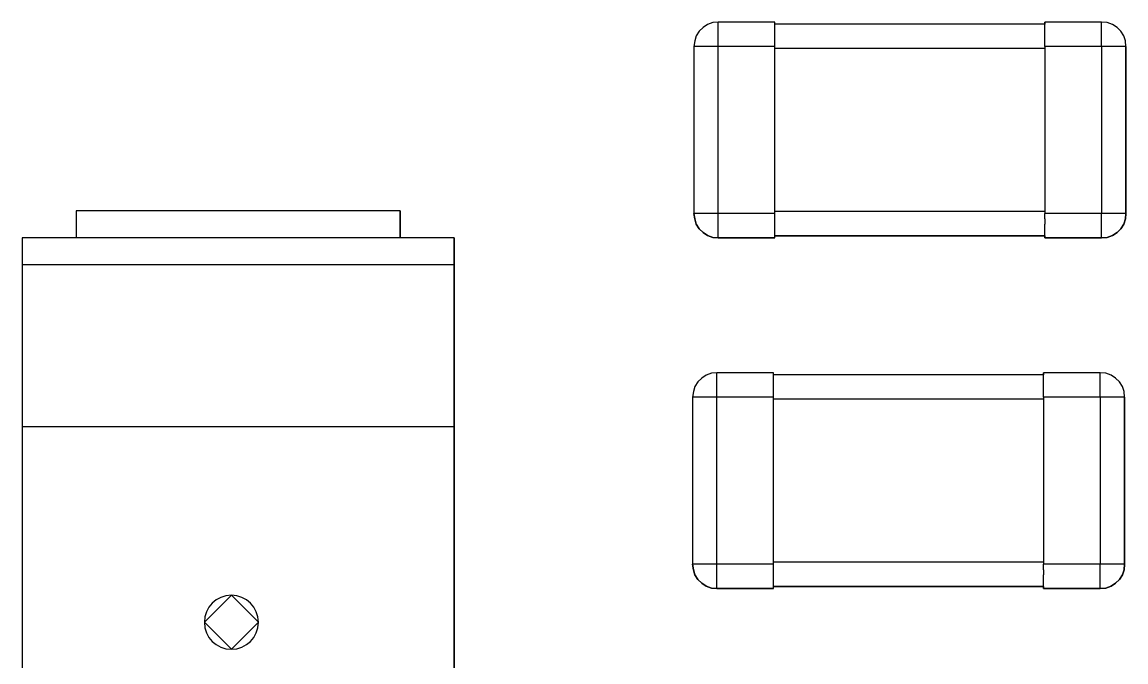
# Model space of a CAD drawing. Header units: inches. Extents: x 5 to 589, y -420 to -5.
# Drawn here: x 430.42 to 438.6, y -127.19 to -122.45 of the extents above; entities that cross this region are included whole.
import ezdxf

# ---------------------------------------------------------------- set-up
doc = ezdxf.new("R2010")
doc.units = ezdxf.units.IN
doc.header["$MEASUREMENT"] = 0

msp = doc.modelspace()

# ---------------------------------------------------------------- linework, layer by layer
at = {"color": 7, "true_color": 0xffffff}
for p, q in [((435.5023, -122.4654), (435.4683, -122.4874)), ((435.5023, -122.4654), (435.4683, -122.4874)), ((435.5403, -122.4514), (435.5023, -122.4654)), ((435.5403, -122.4514), (435.5023, -122.4654)), ((435.5803, -122.4474), (435.5403, -122.4514)), ((435.5803, -122.4474), (435.5403, -122.4514)), ((436.0003, -122.4474), (435.5803, -122.4474)), ((436.0003, -122.4474), (435.5803, -122.4474)), ((435.5803, -122.4514), (435.5803, -122.4474)), ((435.5803, -122.4654), (435.5803, -122.4514)), ((435.5803, -122.4874), (435.5803, -122.4654)), ((436.0003, -122.4634), (436.0003, -122.4474)), ((436.0003, -122.4514), (436.0003, -122.4474)), ((436.0003, -122.4654), (436.0003, -122.4514)), ((438.0003, -122.4634), (436.0003, -122.4634)), ((438.0003, -122.4634), (436.0003, -122.4634)), ((436.0003, -122.4874), (436.0003, -122.4654)), ((438.4203, -122.4474), (438.0003, -122.4474)), ((438.0003, -122.4474), (438.0003, -122.4634)), ((438.0003, -122.4514), (438.0003, -122.4474)), ((438.4203, -122.4474), (438.0003, -122.4474)), ((438.0003, -122.4654), (438.0003, -122.4514)), ((438.0003, -122.4874), (438.0003, -122.4654)), ((438.4623, -122.4514), (438.4203, -122.4474)), ((438.4623, -122.4514), (438.4203, -122.4474)), ((438.4203, -122.4514), (438.4203, -122.4474)), ((438.4203, -122.4654), (438.4203, -122.4514)), ((438.4203, -122.4874), (438.4203, -122.4654)), ((438.5003, -122.4654), (438.4623, -122.4514)), ((438.5003, -122.4654), (438.4623, -122.4514)), ((438.5343, -122.4874), (438.5003, -122.4654)), ((438.5343, -122.4874), (438.5003, -122.4654)), ((435.4183, -122.5494), (435.4063, -122.5874)), ((435.4183, -122.5494), (435.4063, -122.5874)), ((435.4403, -122.5154), (435.4183, -122.5494)), ((435.4403, -122.5154), (435.4183, -122.5494)), ((435.4683, -122.4874), (435.4403, -122.5154)), ((435.4683, -122.4874), (435.4403, -122.5154)), ((435.5803, -122.5154), (435.5803, -122.4874)), ((435.5803, -122.5494), (435.5803, -122.5154)), ((435.5803, -122.5874), (435.5803, -122.5494)), ((436.0003, -122.5154), (436.0003, -122.4874)), ((436.0003, -122.5494), (436.0003, -122.5154)), ((436.0003, -122.5874), (436.0003, -122.5494)), ((438.0003, -122.5154), (438.0003, -122.4874)), ((438.0003, -122.5494), (438.0003, -122.5154)), ((438.0003, -122.5874), (438.0003, -122.5494)), ((438.4203, -122.5154), (438.4203, -122.4874)), ((438.4203, -122.5494), (438.4203, -122.5154)), ((438.4203, -122.5874), (438.4203, -122.5494)), ((438.5623, -122.5154), (438.5343, -122.4874)), ((438.5623, -122.5154), (438.5343, -122.4874)), ((438.5843, -122.5494), (438.5623, -122.5154)), ((438.5843, -122.5494), (438.5623, -122.5154)), ((438.5963, -122.5874), (438.5843, -122.5494)), ((438.5963, -122.5874), (438.5843, -122.5494)), ((435.4063, -122.5874), (435.4003, -122.6274)), ((435.4063, -122.5874), (435.4003, -122.6274)), ((435.4003, -122.6274), (435.4003, -123.8674)), ((435.4003, -122.6274), (435.4003, -123.8674)), ((435.4063, -122.6274), (435.4003, -122.6274)), ((435.4183, -122.6274), (435.4063, -122.6274)), ((435.4403, -122.6274), (435.4183, -122.6274)), ((435.4683, -122.6274), (435.4403, -122.6274)), ((435.5023, -122.6274), (435.4683, -122.6274)), ((435.5403, -122.6274), (435.5023, -122.6274)), ((435.5803, -122.6274), (435.5403, -122.6274)), ((435.5803, -122.6274), (435.5803, -122.5874)), ((435.5803, -123.8674), (435.5803, -122.6274)), ((436.0003, -122.6274), (435.5803, -122.6274)), ((436.0003, -122.6274), (436.0003, -122.5874)), ((436.0003, -123.8674), (436.0003, -122.6274)), ((438.0003, -122.6274), (438.0003, -122.5874)), ((438.0003, -122.6274), (438.0003, -123.8674)), ((438.4203, -122.6274), (438.0003, -122.6274)), ((438.4203, -122.6274), (438.4203, -122.5874)), ((438.4203, -122.6274), (438.4203, -123.8674)), ((438.4623, -122.6274), (438.4203, -122.6274)), ((438.5003, -122.6274), (438.4623, -122.6274)), ((438.5343, -122.6274), (438.5003, -122.6274)), ((438.5623, -122.6274), (438.5343, -122.6274)), ((438.5843, -122.6274), (438.5623, -122.6274)), ((438.5963, -122.6274), (438.5843, -122.6274)), ((438.6003, -122.6274), (438.5963, -122.5874)), ((438.6003, -122.6274), (438.5963, -122.5874)), ((438.6003, -122.6274), (438.5963, -122.6274)), ((438.6003, -123.8674), (438.6003, -122.6274)), ((438.6003, -122.6274), (438.6003, -123.8674)), ((438.0003, -122.6434), (436.0003, -122.6434)), ((433.2245, -123.8472), (430.8245, -123.8472)), ((430.8245, -123.8472), (430.8245, -124.0472)), ((430.8245, -123.8472), (430.8245, -124.0472)), ((433.2245, -123.8472), (430.8245, -123.8472)), ((433.2245, -124.0472), (433.2245, -123.8472)), ((433.2245, -123.8472), (433.2245, -124.0472)), ((438.0003, -123.8514), (436.0003, -123.8514)), ((435.4003, -123.8674), (435.4063, -123.9074)), ((435.4063, -123.9074), (435.4003, -123.8674)), ((435.4063, -123.8674), (435.4003, -123.8674)), ((435.4183, -123.8674), (435.4063, -123.8674)), ((435.4063, -123.9074), (435.4183, -123.9454)), ((435.4183, -123.9454), (435.4063, -123.9074)), ((435.4403, -123.8674), (435.4183, -123.8674)), ((435.4183, -123.9454), (435.4403, -123.9794)), ((435.4403, -123.9794), (435.4183, -123.9454)), ((435.4683, -123.8674), (435.4403, -123.8674)), ((435.5023, -123.8674), (435.4683, -123.8674)), ((435.5403, -123.8674), (435.5023, -123.8674)), ((435.5803, -123.8674), (435.5403, -123.8674)), ((435.5803, -123.9074), (435.5803, -123.8674)), ((436.0003, -123.8674), (435.5803, -123.8674)), ((435.5803, -123.9454), (435.5803, -123.9074)), ((435.5803, -123.9794), (435.5803, -123.9454)), ((436.0003, -123.9074), (436.0003, -123.8674)), ((436.0003, -123.9454), (436.0003, -123.9074)), ((436.0003, -123.9794), (436.0003, -123.9454)), ((438.0003, -123.9074), (438.0003, -123.8674)), ((438.4203, -123.8674), (438.0003, -123.8674)), ((438.0003, -123.9074), (438.0003, -123.9454)), ((438.0003, -123.9794), (438.0003, -123.9454)), ((438.4203, -123.9074), (438.4203, -123.8674)), ((438.4623, -123.8674), (438.4203, -123.8674)), ((438.4203, -123.9454), (438.4203, -123.9074)), ((438.4203, -123.9794), (438.4203, -123.9454)), ((438.5003, -123.8674), (438.4623, -123.8674)), ((438.5343, -123.8674), (438.5003, -123.8674)), ((438.5623, -123.8674), (438.5343, -123.8674)), ((438.5843, -123.8674), (438.5623, -123.8674)), ((438.5623, -123.9794), (438.5843, -123.9454)), ((438.5843, -123.9454), (438.5623, -123.9794)), ((438.5963, -123.8674), (438.5843, -123.8674)), ((438.5843, -123.9454), (438.5963, -123.9074)), ((438.5963, -123.9074), (438.5843, -123.9454)), ((438.5963, -123.9074), (438.6003, -123.8674)), ((438.6003, -123.8674), (438.5963, -123.9074)), ((438.6003, -123.8674), (438.5963, -123.8674)), ((435.4403, -123.9794), (435.4683, -124.0074)), ((435.4683, -124.0074), (435.4403, -123.9794)), ((435.4683, -124.0074), (435.5023, -124.0294)), ((435.5023, -124.0294), (435.4683, -124.0074)), ((435.5803, -124.0074), (435.5803, -123.9794)), ((435.5803, -124.0294), (435.5803, -124.0074)), ((436.0003, -124.0074), (436.0003, -123.9794)), ((436.0003, -124.0294), (436.0003, -124.0074)), ((438.0003, -124.0074), (438.0003, -123.9794)), ((438.0003, -124.0294), (438.0003, -124.0074)), ((438.4203, -124.0074), (438.4203, -123.9794)), ((438.4203, -124.0294), (438.4203, -124.0074)), ((438.5003, -124.0294), (438.5343, -124.0074)), ((438.5343, -124.0074), (438.5003, -124.0294)), ((438.5343, -124.0074), (438.5623, -123.9794)), ((438.5623, -123.9794), (438.5343, -124.0074)), ((430.8245, -124.0472), (430.4245, -124.0472)), ((430.4245, -124.0472), (430.4245, -124.2472)), ((433.6245, -124.0472), (430.4245, -124.0472)), ((430.4245, -124.0472), (430.4245, -124.2472)), ((433.6245, -124.0472), (433.2245, -124.0472)), ((433.6245, -124.2472), (433.6245, -124.0472)), ((433.6245, -124.0472), (433.6245, -124.2472)), ((435.5023, -124.0294), (435.5403, -124.0434)), ((435.5403, -124.0434), (435.5023, -124.0294)), ((435.5403, -124.0434), (435.5803, -124.0474)), ((435.5803, -124.0474), (435.5403, -124.0434)), ((435.5803, -124.0434), (435.5803, -124.0294)), ((435.5803, -124.0474), (435.5803, -124.0434)), ((435.5803, -124.0474), (436.0003, -124.0474)), ((436.0003, -124.0474), (435.5803, -124.0474)), ((436.0003, -124.0434), (436.0003, -124.0294)), ((436.0003, -124.0474), (436.0003, -124.0314)), ((436.0003, -124.0314), (438.0003, -124.0314)), ((438.0003, -124.0314), (436.0003, -124.0314)), ((436.0003, -124.0474), (436.0003, -124.0434)), ((438.0003, -124.0434), (438.0003, -124.0294)), ((438.0003, -124.0314), (438.0003, -124.0474)), ((438.0003, -124.0474), (438.0003, -124.0434)), ((438.0003, -124.0474), (438.4203, -124.0474)), ((438.4203, -124.0474), (438.0003, -124.0474)), ((438.4203, -124.0434), (438.4203, -124.0294)), ((438.4203, -124.0474), (438.4623, -124.0434)), ((438.4623, -124.0434), (438.4203, -124.0474)), ((438.4203, -124.0474), (438.4203, -124.0434)), ((438.4623, -124.0434), (438.5003, -124.0294)), ((438.5003, -124.0294), (438.4623, -124.0434)), ((430.4245, -124.2472), (430.4245, -125.4472)), ((433.6245, -124.2472), (430.4245, -124.2472)), ((430.4245, -124.2472), (430.4245, -125.4472)), ((433.6245, -125.4472), (433.6245, -124.2472)), ((433.6245, -124.2472), (433.6245, -125.4472)), ((435.4583, -125.0874), (435.4303, -125.1154)), ((435.4583, -125.0874), (435.4303, -125.1154)), ((435.4923, -125.0654), (435.4583, -125.0874)), ((435.4923, -125.0654), (435.4583, -125.0874)), ((435.5303, -125.0514), (435.4923, -125.0654)), ((435.5303, -125.0514), (435.4923, -125.0654)), ((435.5703, -125.0474), (435.5303, -125.0514)), ((435.5703, -125.0474), (435.5303, -125.0514)), ((435.9903, -125.0474), (435.5703, -125.0474)), ((435.9903, -125.0474), (435.5703, -125.0474)), ((435.5703, -125.0514), (435.5703, -125.0474)), ((435.5703, -125.0654), (435.5703, -125.0514)), ((435.5703, -125.0874), (435.5703, -125.0654)), ((435.5703, -125.1154), (435.5703, -125.0874)), ((435.9903, -125.0634), (435.9903, -125.0474)), ((435.9903, -125.0514), (435.9903, -125.0474)), ((435.9903, -125.0654), (435.9903, -125.0514)), ((437.9903, -125.0634), (435.9903, -125.0634)), ((437.9903, -125.0634), (435.9903, -125.0634)), ((435.9903, -125.0874), (435.9903, -125.0654)), ((435.9903, -125.1154), (435.9903, -125.0874)), ((438.4103, -125.0474), (437.9903, -125.0474)), ((437.9903, -125.0474), (437.9903, -125.0634)), ((437.9903, -125.0514), (437.9903, -125.0474)), ((438.4103, -125.0474), (437.9903, -125.0474)), ((437.9903, -125.0654), (437.9903, -125.0514)), ((437.9903, -125.0874), (437.9903, -125.0654)), ((437.9903, -125.1154), (437.9903, -125.0874)), ((438.4523, -125.0514), (438.4103, -125.0474)), ((438.4523, -125.0514), (438.4103, -125.0474)), ((438.4103, -125.0514), (438.4103, -125.0474)), ((438.4103, -125.0654), (438.4103, -125.0514)), ((438.4103, -125.0874), (438.4103, -125.0654)), ((438.4103, -125.1154), (438.4103, -125.0874)), ((438.4903, -125.0654), (438.4523, -125.0514)), ((438.4903, -125.0654), (438.4523, -125.0514)), ((438.5243, -125.0874), (438.4903, -125.0654)), ((438.5243, -125.0874), (438.4903, -125.0654)), ((438.5523, -125.1154), (438.5243, -125.0874)), ((438.5523, -125.1154), (438.5243, -125.0874)), ((435.4083, -125.1494), (435.3963, -125.1874)), ((435.4083, -125.1494), (435.3963, -125.1874)), ((435.4303, -125.1154), (435.4083, -125.1494)), ((435.4303, -125.1154), (435.4083, -125.1494)), ((435.5703, -125.1494), (435.5703, -125.1154)), ((435.5703, -125.1874), (435.5703, -125.1494)), ((435.9903, -125.1494), (435.9903, -125.1154)), ((435.9903, -125.1874), (435.9903, -125.1494)), ((437.9903, -125.1494), (437.9903, -125.1154)), ((437.9903, -125.1874), (437.9903, -125.1494)), ((438.4103, -125.1494), (438.4103, -125.1154)), ((438.4103, -125.1874), (438.4103, -125.1494)), ((438.5743, -125.1494), (438.5523, -125.1154)), ((438.5743, -125.1494), (438.5523, -125.1154)), ((438.5863, -125.1874), (438.5743, -125.1494)), ((438.5863, -125.1874), (438.5743, -125.1494)), ((435.3963, -125.1874), (435.3903, -125.2274)), ((435.3963, -125.1874), (435.3903, -125.2274)), ((435.3903, -125.2274), (435.3903, -126.4674)), ((435.3903, -125.2274), (435.3903, -126.4674)), ((435.3963, -125.2274), (435.3903, -125.2274)), ((435.4083, -125.2274), (435.3963, -125.2274)), ((435.4303, -125.2274), (435.4083, -125.2274)), ((435.4583, -125.2274), (435.4303, -125.2274)), ((435.4923, -125.2274), (435.4583, -125.2274)), ((435.5303, -125.2274), (435.4923, -125.2274)), ((435.5703, -125.2274), (435.5303, -125.2274)), ((435.5703, -125.2274), (435.5703, -125.1874)), ((435.5703, -126.4674), (435.5703, -125.2274)), ((435.9903, -125.2274), (435.5703, -125.2274)), ((435.9903, -125.2274), (435.9903, -125.1874)), ((435.9903, -126.4674), (435.9903, -125.2274)), ((437.9903, -125.2434), (435.9903, -125.2434)), ((437.9903, -125.2274), (437.9903, -125.1874)), ((437.9903, -125.2274), (437.9903, -126.4674)), ((438.4103, -125.2274), (437.9903, -125.2274)), ((438.4103, -125.2274), (438.4103, -125.1874)), ((438.4103, -125.2274), (438.4103, -126.4674)), ((438.4523, -125.2274), (438.4103, -125.2274)), ((438.4903, -125.2274), (438.4523, -125.2274)), ((438.5243, -125.2274), (438.4903, -125.2274)), ((438.5523, -125.2274), (438.5243, -125.2274)), ((438.5743, -125.2274), (438.5523, -125.2274)), ((438.5863, -125.2274), (438.5743, -125.2274)), ((438.5903, -125.2274), (438.5863, -125.1874)), ((438.5903, -125.2274), (438.5863, -125.1874)), ((438.5903, -125.2274), (438.5863, -125.2274)), ((438.5903, -126.4674), (438.5903, -125.2274)), ((438.5903, -125.2274), (438.5903, -126.4674)), ((430.4245, -125.4472), (430.4245, -130.0472)), ((433.6245, -125.4472), (430.4245, -125.4472)), ((430.4245, -125.4472), (430.4245, -130.0472)), ((433.6245, -130.0472), (433.6245, -125.4472)), ((433.6245, -125.4472), (433.6245, -130.0472)), ((435.3903, -126.4674), (435.3963, -126.5074)), ((435.3963, -126.5074), (435.3903, -126.4674)), ((435.3963, -126.4674), (435.3903, -126.4674)), ((435.4083, -126.4674), (435.3963, -126.4674)), ((435.4303, -126.4674), (435.4083, -126.4674)), ((435.4583, -126.4674), (435.4303, -126.4674)), ((435.4923, -126.4674), (435.4583, -126.4674)), ((435.5303, -126.4674), (435.4923, -126.4674)), ((435.5703, -126.4674), (435.5303, -126.4674)), ((435.5703, -126.5074), (435.5703, -126.4674)), ((435.9903, -126.4674), (435.5703, -126.4674)), ((437.9903, -126.4514), (435.9903, -126.4514)), ((435.9903, -126.5074), (435.9903, -126.4674)), ((437.9903, -126.5074), (437.9903, -126.4674)), ((438.4103, -126.4674), (437.9903, -126.4674)), ((438.4103, -126.5074), (438.4103, -126.4674)), ((438.4523, -126.4674), (438.4103, -126.4674)), ((438.4903, -126.4674), (438.4523, -126.4674)), ((438.5243, -126.4674), (438.4903, -126.4674)), ((438.5523, -126.4674), (438.5243, -126.4674)), ((438.5743, -126.4674), (438.5523, -126.4674)), ((438.5863, -126.4674), (438.5743, -126.4674)), ((438.5863, -126.5074), (438.5903, -126.4674)), ((438.5903, -126.4674), (438.5863, -126.5074)), ((438.5903, -126.4674), (438.5863, -126.4674)), ((435.3963, -126.5074), (435.4083, -126.5454)), ((435.4083, -126.5454), (435.3963, -126.5074)), ((435.4083, -126.5454), (435.4303, -126.5794)), ((435.4303, -126.5794), (435.4083, -126.5454)), ((435.5703, -126.5454), (435.5703, -126.5074)), ((435.5703, -126.5794), (435.5703, -126.5454)), ((435.9903, -126.5454), (435.9903, -126.5074)), ((435.9903, -126.5794), (435.9903, -126.5454)), ((437.9903, -126.5074), (437.9903, -126.5454)), ((437.9903, -126.5794), (437.9903, -126.5454)), ((438.4103, -126.5454), (438.4103, -126.5074)), ((438.4103, -126.5794), (438.4103, -126.5454)), ((438.5523, -126.5794), (438.5743, -126.5454)), ((438.5743, -126.5454), (438.5523, -126.5794)), ((438.5743, -126.5454), (438.5863, -126.5074)), ((438.5863, -126.5074), (438.5743, -126.5454)), ((435.4303, -126.5794), (435.4583, -126.6074)), ((435.4583, -126.6074), (435.4303, -126.5794)), ((435.4583, -126.6074), (435.4923, -126.6294)), ((435.4923, -126.6294), (435.4583, -126.6074)), ((435.4923, -126.6294), (435.5303, -126.6434)), ((435.5303, -126.6434), (435.4923, -126.6294)), ((435.5303, -126.6434), (435.5703, -126.6474)), ((435.5703, -126.6474), (435.5303, -126.6434)), ((435.5703, -126.6074), (435.5703, -126.5794)), ((435.5703, -126.6294), (435.5703, -126.6074)), ((435.5703, -126.6434), (435.5703, -126.6294)), ((435.5703, -126.6474), (435.5703, -126.6434)), ((435.9903, -126.6074), (435.9903, -126.5794)), ((435.9903, -126.6294), (435.9903, -126.6074)), ((435.9903, -126.6434), (435.9903, -126.6294)), ((435.9903, -126.6474), (435.9903, -126.6314)), ((435.9903, -126.6314), (437.9903, -126.6314)), ((437.9903, -126.6314), (435.9903, -126.6314)), ((435.9903, -126.6474), (435.9903, -126.6434)), ((437.9903, -126.6074), (437.9903, -126.5794)), ((437.9903, -126.6294), (437.9903, -126.6074)), ((437.9903, -126.6434), (437.9903, -126.6294)), ((437.9903, -126.6314), (437.9903, -126.6474)), ((437.9903, -126.6474), (437.9903, -126.6434)), ((438.4103, -126.6074), (438.4103, -126.5794)), ((438.4103, -126.6294), (438.4103, -126.6074)), ((438.4103, -126.6434), (438.4103, -126.6294)), ((438.4103, -126.6474), (438.4523, -126.6434)), ((438.4523, -126.6434), (438.4103, -126.6474)), ((438.4103, -126.6474), (438.4103, -126.6434)), ((438.4523, -126.6434), (438.4903, -126.6294)), ((438.4903, -126.6294), (438.4523, -126.6434)), ((438.4903, -126.6294), (438.5243, -126.6074)), ((438.5243, -126.6074), (438.4903, -126.6294)), ((438.5243, -126.6074), (438.5523, -126.5794)), ((438.5523, -126.5794), (438.5243, -126.6074)), ((435.5703, -126.6474), (435.9903, -126.6474)), ((435.9903, -126.6474), (435.5703, -126.6474)), ((437.9903, -126.6474), (438.4103, -126.6474)), ((438.4103, -126.6474), (437.9903, -126.6474))]:
    msp.add_line(p, q, dxfattribs=at)
at = {"color": 18, "true_color": 0x000000}
for p, q in [((435.5023, -122.4654), (435.4683, -122.4874)), ((435.5023, -122.4654), (435.4683, -122.4874)), ((435.5403, -122.4514), (435.5023, -122.4654)), ((435.5403, -122.4514), (435.5023, -122.4654)), ((435.5803, -122.4474), (435.5403, -122.4514)), ((435.5803, -122.4474), (435.5403, -122.4514)), ((436.0003, -122.4474), (435.5803, -122.4474)), ((436.0003, -122.4474), (435.5803, -122.4474)), ((435.5803, -122.4514), (435.5803, -122.4474)), ((435.5803, -122.4654), (435.5803, -122.4514)), ((435.5803, -122.4874), (435.5803, -122.4654)), ((436.0003, -122.4634), (436.0003, -122.4474)), ((436.0003, -122.4514), (436.0003, -122.4474)), ((436.0003, -122.4654), (436.0003, -122.4514)), ((438.0003, -122.4634), (436.0003, -122.4634)), ((438.0003, -122.4634), (436.0003, -122.4634)), ((436.0003, -122.4874), (436.0003, -122.4654)), ((438.4203, -122.4474), (438.0003, -122.4474)), ((438.0003, -122.4474), (438.0003, -122.4634)), ((438.0003, -122.4514), (438.0003, -122.4474)), ((438.4203, -122.4474), (438.0003, -122.4474)), ((438.0003, -122.4654), (438.0003, -122.4514)), ((438.0003, -122.4874), (438.0003, -122.4654)), ((438.4623, -122.4514), (438.4203, -122.4474)), ((438.4623, -122.4514), (438.4203, -122.4474)), ((438.4203, -122.4514), (438.4203, -122.4474)), ((438.4203, -122.4654), (438.4203, -122.4514)), ((438.4203, -122.4874), (438.4203, -122.4654)), ((438.5003, -122.4654), (438.4623, -122.4514)), ((438.5003, -122.4654), (438.4623, -122.4514)), ((438.5343, -122.4874), (438.5003, -122.4654)), ((438.5343, -122.4874), (438.5003, -122.4654)), ((435.4183, -122.5494), (435.4063, -122.5874)), ((435.4183, -122.5494), (435.4063, -122.5874)), ((435.4403, -122.5154), (435.4183, -122.5494)), ((435.4403, -122.5154), (435.4183, -122.5494)), ((435.4683, -122.4874), (435.4403, -122.5154)), ((435.4683, -122.4874), (435.4403, -122.5154)), ((435.5803, -122.5154), (435.5803, -122.4874)), ((435.5803, -122.5494), (435.5803, -122.5154)), ((435.5803, -122.5874), (435.5803, -122.5494)), ((436.0003, -122.5154), (436.0003, -122.4874)), ((436.0003, -122.5494), (436.0003, -122.5154)), ((436.0003, -122.5874), (436.0003, -122.5494)), ((438.0003, -122.5154), (438.0003, -122.4874)), ((438.0003, -122.5494), (438.0003, -122.5154)), ((438.0003, -122.5874), (438.0003, -122.5494)), ((438.4203, -122.5154), (438.4203, -122.4874)), ((438.4203, -122.5494), (438.4203, -122.5154)), ((438.4203, -122.5874), (438.4203, -122.5494)), ((438.5623, -122.5154), (438.5343, -122.4874)), ((438.5623, -122.5154), (438.5343, -122.4874)), ((438.5843, -122.5494), (438.5623, -122.5154)), ((438.5843, -122.5494), (438.5623, -122.5154)), ((438.5963, -122.5874), (438.5843, -122.5494)), ((438.5963, -122.5874), (438.5843, -122.5494)), ((435.4063, -122.5874), (435.4003, -122.6274)), ((435.4063, -122.5874), (435.4003, -122.6274)), ((435.4003, -122.6274), (435.4003, -123.8674)), ((435.4003, -122.6274), (435.4003, -123.8674)), ((435.4063, -122.6274), (435.4003, -122.6274)), ((435.4183, -122.6274), (435.4063, -122.6274)), ((435.4403, -122.6274), (435.4183, -122.6274)), ((435.4683, -122.6274), (435.4403, -122.6274)), ((435.5023, -122.6274), (435.4683, -122.6274)), ((435.5403, -122.6274), (435.5023, -122.6274)), ((435.5803, -122.6274), (435.5403, -122.6274)), ((435.5803, -122.6274), (435.5803, -122.5874)), ((435.5803, -123.8674), (435.5803, -122.6274)), ((436.0003, -122.6274), (435.5803, -122.6274)), ((436.0003, -122.6274), (436.0003, -122.5874)), ((436.0003, -123.8674), (436.0003, -122.6274)), ((438.0003, -122.6274), (438.0003, -122.5874)), ((438.0003, -122.6274), (438.0003, -123.8674)), ((438.4203, -122.6274), (438.0003, -122.6274)), ((438.4203, -122.6274), (438.4203, -122.5874)), ((438.4203, -122.6274), (438.4203, -123.8674)), ((438.4623, -122.6274), (438.4203, -122.6274)), ((438.5003, -122.6274), (438.4623, -122.6274)), ((438.5343, -122.6274), (438.5003, -122.6274)), ((438.5623, -122.6274), (438.5343, -122.6274)), ((438.5843, -122.6274), (438.5623, -122.6274)), ((438.5963, -122.6274), (438.5843, -122.6274)), ((438.6003, -122.6274), (438.5963, -122.5874)), ((438.6003, -122.6274), (438.5963, -122.5874)), ((438.6003, -122.6274), (438.5963, -122.6274)), ((438.6003, -123.8674), (438.6003, -122.6274)), ((438.6003, -122.6274), (438.6003, -123.8674)), ((438.0003, -122.6434), (436.0003, -122.6434)), ((433.2245, -123.8472), (430.8245, -123.8472)), ((430.8245, -123.8472), (430.8245, -124.0472)), ((430.8245, -123.8472), (430.8245, -124.0472)), ((433.2245, -123.8472), (430.8245, -123.8472)), ((433.2245, -124.0472), (433.2245, -123.8472)), ((433.2245, -123.8472), (433.2245, -124.0472)), ((438.0003, -123.8514), (436.0003, -123.8514)), ((435.4003, -123.8674), (435.4063, -123.9074)), ((435.4063, -123.9074), (435.4003, -123.8674)), ((435.4063, -123.8674), (435.4003, -123.8674)), ((435.4183, -123.8674), (435.4063, -123.8674)), ((435.4063, -123.9074), (435.4183, -123.9454)), ((435.4183, -123.9454), (435.4063, -123.9074)), ((435.4403, -123.8674), (435.4183, -123.8674)), ((435.4183, -123.9454), (435.4403, -123.9794)), ((435.4403, -123.9794), (435.4183, -123.9454)), ((435.4683, -123.8674), (435.4403, -123.8674)), ((435.5023, -123.8674), (435.4683, -123.8674)), ((435.5403, -123.8674), (435.5023, -123.8674)), ((435.5803, -123.8674), (435.5403, -123.8674)), ((435.5803, -123.9074), (435.5803, -123.8674)), ((436.0003, -123.8674), (435.5803, -123.8674)), ((435.5803, -123.9454), (435.5803, -123.9074)), ((435.5803, -123.9794), (435.5803, -123.9454)), ((436.0003, -123.9074), (436.0003, -123.8674)), ((436.0003, -123.9454), (436.0003, -123.9074)), ((436.0003, -123.9794), (436.0003, -123.9454)), ((438.0003, -123.9074), (438.0003, -123.8674)), ((438.4203, -123.8674), (438.0003, -123.8674)), ((438.0003, -123.9074), (438.0003, -123.9454)), ((438.0003, -123.9794), (438.0003, -123.9454)), ((438.4203, -123.9074), (438.4203, -123.8674)), ((438.4623, -123.8674), (438.4203, -123.8674)), ((438.4203, -123.9454), (438.4203, -123.9074)), ((438.4203, -123.9794), (438.4203, -123.9454)), ((438.5003, -123.8674), (438.4623, -123.8674)), ((438.5343, -123.8674), (438.5003, -123.8674)), ((438.5623, -123.8674), (438.5343, -123.8674)), ((438.5843, -123.8674), (438.5623, -123.8674)), ((438.5623, -123.9794), (438.5843, -123.9454)), ((438.5843, -123.9454), (438.5623, -123.9794)), ((438.5963, -123.8674), (438.5843, -123.8674)), ((438.5843, -123.9454), (438.5963, -123.9074)), ((438.5963, -123.9074), (438.5843, -123.9454)), ((438.5963, -123.9074), (438.6003, -123.8674)), ((438.6003, -123.8674), (438.5963, -123.9074)), ((438.6003, -123.8674), (438.5963, -123.8674)), ((435.4403, -123.9794), (435.4683, -124.0074)), ((435.4683, -124.0074), (435.4403, -123.9794)), ((435.4683, -124.0074), (435.5023, -124.0294)), ((435.5023, -124.0294), (435.4683, -124.0074)), ((435.5803, -124.0074), (435.5803, -123.9794)), ((435.5803, -124.0294), (435.5803, -124.0074)), ((436.0003, -124.0074), (436.0003, -123.9794)), ((436.0003, -124.0294), (436.0003, -124.0074)), ((438.0003, -124.0074), (438.0003, -123.9794)), ((438.0003, -124.0294), (438.0003, -124.0074)), ((438.4203, -124.0074), (438.4203, -123.9794)), ((438.4203, -124.0294), (438.4203, -124.0074)), ((438.5003, -124.0294), (438.5343, -124.0074)), ((438.5343, -124.0074), (438.5003, -124.0294)), ((438.5343, -124.0074), (438.5623, -123.9794)), ((438.5623, -123.9794), (438.5343, -124.0074)), ((430.8245, -124.0472), (430.4245, -124.0472)), ((430.4245, -124.0472), (430.4245, -124.2472)), ((433.6245, -124.0472), (430.4245, -124.0472)), ((430.4245, -124.0472), (430.4245, -124.2472)), ((433.6245, -124.0472), (433.2245, -124.0472)), ((433.6245, -124.2472), (433.6245, -124.0472)), ((433.6245, -124.0472), (433.6245, -124.2472)), ((435.5023, -124.0294), (435.5403, -124.0434)), ((435.5403, -124.0434), (435.5023, -124.0294)), ((435.5403, -124.0434), (435.5803, -124.0474)), ((435.5803, -124.0474), (435.5403, -124.0434)), ((435.5803, -124.0434), (435.5803, -124.0294)), ((435.5803, -124.0474), (435.5803, -124.0434)), ((435.5803, -124.0474), (436.0003, -124.0474)), ((436.0003, -124.0474), (435.5803, -124.0474)), ((436.0003, -124.0434), (436.0003, -124.0294)), ((436.0003, -124.0474), (436.0003, -124.0314)), ((436.0003, -124.0314), (438.0003, -124.0314)), ((438.0003, -124.0314), (436.0003, -124.0314)), ((436.0003, -124.0474), (436.0003, -124.0434)), ((438.0003, -124.0434), (438.0003, -124.0294)), ((438.0003, -124.0314), (438.0003, -124.0474)), ((438.0003, -124.0474), (438.0003, -124.0434)), ((438.0003, -124.0474), (438.4203, -124.0474)), ((438.4203, -124.0474), (438.0003, -124.0474)), ((438.4203, -124.0434), (438.4203, -124.0294)), ((438.4203, -124.0474), (438.4623, -124.0434)), ((438.4623, -124.0434), (438.4203, -124.0474)), ((438.4203, -124.0474), (438.4203, -124.0434)), ((438.4623, -124.0434), (438.5003, -124.0294)), ((438.5003, -124.0294), (438.4623, -124.0434)), ((430.4245, -124.2472), (430.4245, -125.4472)), ((433.6245, -124.2472), (430.4245, -124.2472)), ((430.4245, -124.2472), (430.4245, -125.4472)), ((433.6245, -125.4472), (433.6245, -124.2472)), ((433.6245, -124.2472), (433.6245, -125.4472)), ((435.4583, -125.0874), (435.4303, -125.1154)), ((435.4583, -125.0874), (435.4303, -125.1154)), ((435.4923, -125.0654), (435.4583, -125.0874)), ((435.4923, -125.0654), (435.4583, -125.0874)), ((435.5303, -125.0514), (435.4923, -125.0654)), ((435.5303, -125.0514), (435.4923, -125.0654)), ((435.5703, -125.0474), (435.5303, -125.0514)), ((435.5703, -125.0474), (435.5303, -125.0514)), ((435.9903, -125.0474), (435.5703, -125.0474)), ((435.9903, -125.0474), (435.5703, -125.0474)), ((435.5703, -125.0514), (435.5703, -125.0474)), ((435.5703, -125.0654), (435.5703, -125.0514)), ((435.5703, -125.0874), (435.5703, -125.0654)), ((435.5703, -125.1154), (435.5703, -125.0874)), ((435.9903, -125.0634), (435.9903, -125.0474)), ((435.9903, -125.0514), (435.9903, -125.0474)), ((435.9903, -125.0654), (435.9903, -125.0514)), ((437.9903, -125.0634), (435.9903, -125.0634)), ((437.9903, -125.0634), (435.9903, -125.0634)), ((435.9903, -125.0874), (435.9903, -125.0654)), ((435.9903, -125.1154), (435.9903, -125.0874)), ((438.4103, -125.0474), (437.9903, -125.0474)), ((437.9903, -125.0474), (437.9903, -125.0634)), ((437.9903, -125.0514), (437.9903, -125.0474)), ((438.4103, -125.0474), (437.9903, -125.0474)), ((437.9903, -125.0654), (437.9903, -125.0514)), ((437.9903, -125.0874), (437.9903, -125.0654)), ((437.9903, -125.1154), (437.9903, -125.0874)), ((438.4523, -125.0514), (438.4103, -125.0474)), ((438.4523, -125.0514), (438.4103, -125.0474)), ((438.4103, -125.0514), (438.4103, -125.0474)), ((438.4103, -125.0654), (438.4103, -125.0514)), ((438.4103, -125.0874), (438.4103, -125.0654)), ((438.4103, -125.1154), (438.4103, -125.0874)), ((438.4903, -125.0654), (438.4523, -125.0514)), ((438.4903, -125.0654), (438.4523, -125.0514)), ((438.5243, -125.0874), (438.4903, -125.0654)), ((438.5243, -125.0874), (438.4903, -125.0654)), ((438.5523, -125.1154), (438.5243, -125.0874)), ((438.5523, -125.1154), (438.5243, -125.0874)), ((435.4083, -125.1494), (435.3963, -125.1874)), ((435.4083, -125.1494), (435.3963, -125.1874)), ((435.4303, -125.1154), (435.4083, -125.1494)), ((435.4303, -125.1154), (435.4083, -125.1494)), ((435.5703, -125.1494), (435.5703, -125.1154)), ((435.5703, -125.1874), (435.5703, -125.1494)), ((435.9903, -125.1494), (435.9903, -125.1154)), ((435.9903, -125.1874), (435.9903, -125.1494)), ((437.9903, -125.1494), (437.9903, -125.1154)), ((437.9903, -125.1874), (437.9903, -125.1494)), ((438.4103, -125.1494), (438.4103, -125.1154)), ((438.4103, -125.1874), (438.4103, -125.1494)), ((438.5743, -125.1494), (438.5523, -125.1154)), ((438.5743, -125.1494), (438.5523, -125.1154)), ((438.5863, -125.1874), (438.5743, -125.1494)), ((438.5863, -125.1874), (438.5743, -125.1494)), ((435.3963, -125.1874), (435.3903, -125.2274)), ((435.3963, -125.1874), (435.3903, -125.2274)), ((435.3903, -125.2274), (435.3903, -126.4674)), ((435.3903, -125.2274), (435.3903, -126.4674)), ((435.3963, -125.2274), (435.3903, -125.2274)), ((435.4083, -125.2274), (435.3963, -125.2274)), ((435.4303, -125.2274), (435.4083, -125.2274)), ((435.4583, -125.2274), (435.4303, -125.2274)), ((435.4923, -125.2274), (435.4583, -125.2274)), ((435.5303, -125.2274), (435.4923, -125.2274)), ((435.5703, -125.2274), (435.5303, -125.2274)), ((435.5703, -125.2274), (435.5703, -125.1874)), ((435.5703, -126.4674), (435.5703, -125.2274)), ((435.9903, -125.2274), (435.5703, -125.2274)), ((435.9903, -125.2274), (435.9903, -125.1874)), ((435.9903, -126.4674), (435.9903, -125.2274)), ((437.9903, -125.2434), (435.9903, -125.2434)), ((437.9903, -125.2274), (437.9903, -125.1874)), ((437.9903, -125.2274), (437.9903, -126.4674)), ((438.4103, -125.2274), (437.9903, -125.2274)), ((438.4103, -125.2274), (438.4103, -125.1874)), ((438.4103, -125.2274), (438.4103, -126.4674)), ((438.4523, -125.2274), (438.4103, -125.2274)), ((438.4903, -125.2274), (438.4523, -125.2274)), ((438.5243, -125.2274), (438.4903, -125.2274)), ((438.5523, -125.2274), (438.5243, -125.2274)), ((438.5743, -125.2274), (438.5523, -125.2274)), ((438.5863, -125.2274), (438.5743, -125.2274)), ((438.5903, -125.2274), (438.5863, -125.1874)), ((438.5903, -125.2274), (438.5863, -125.1874)), ((438.5903, -125.2274), (438.5863, -125.2274)), ((438.5903, -126.4674), (438.5903, -125.2274)), ((438.5903, -125.2274), (438.5903, -126.4674)), ((430.4245, -125.4472), (430.4245, -130.0472)), ((433.6245, -125.4472), (430.4245, -125.4472)), ((430.4245, -125.4472), (430.4245, -130.0472)), ((433.6245, -130.0472), (433.6245, -125.4472)), ((433.6245, -125.4472), (433.6245, -130.0472)), ((435.3903, -126.4674), (435.3963, -126.5074)), ((435.3963, -126.5074), (435.3903, -126.4674)), ((435.3963, -126.4674), (435.3903, -126.4674)), ((435.4083, -126.4674), (435.3963, -126.4674)), ((435.4303, -126.4674), (435.4083, -126.4674)), ((435.4583, -126.4674), (435.4303, -126.4674)), ((435.4923, -126.4674), (435.4583, -126.4674)), ((435.5303, -126.4674), (435.4923, -126.4674)), ((435.5703, -126.4674), (435.5303, -126.4674)), ((435.5703, -126.5074), (435.5703, -126.4674)), ((435.9903, -126.4674), (435.5703, -126.4674)), ((437.9903, -126.4514), (435.9903, -126.4514)), ((435.9903, -126.5074), (435.9903, -126.4674)), ((437.9903, -126.5074), (437.9903, -126.4674)), ((438.4103, -126.4674), (437.9903, -126.4674)), ((438.4103, -126.5074), (438.4103, -126.4674)), ((438.4523, -126.4674), (438.4103, -126.4674)), ((438.4903, -126.4674), (438.4523, -126.4674)), ((438.5243, -126.4674), (438.4903, -126.4674)), ((438.5523, -126.4674), (438.5243, -126.4674)), ((438.5743, -126.4674), (438.5523, -126.4674)), ((438.5863, -126.4674), (438.5743, -126.4674)), ((438.5863, -126.5074), (438.5903, -126.4674)), ((438.5903, -126.4674), (438.5863, -126.5074)), ((438.5903, -126.4674), (438.5863, -126.4674)), ((435.3963, -126.5074), (435.4083, -126.5454)), ((435.4083, -126.5454), (435.3963, -126.5074)), ((435.4083, -126.5454), (435.4303, -126.5794)), ((435.4303, -126.5794), (435.4083, -126.5454)), ((435.5703, -126.5454), (435.5703, -126.5074)), ((435.5703, -126.5794), (435.5703, -126.5454)), ((435.9903, -126.5454), (435.9903, -126.5074)), ((435.9903, -126.5794), (435.9903, -126.5454)), ((437.9903, -126.5074), (437.9903, -126.5454)), ((437.9903, -126.5794), (437.9903, -126.5454)), ((438.4103, -126.5454), (438.4103, -126.5074)), ((438.4103, -126.5794), (438.4103, -126.5454)), ((438.5523, -126.5794), (438.5743, -126.5454)), ((438.5743, -126.5454), (438.5523, -126.5794)), ((438.5743, -126.5454), (438.5863, -126.5074)), ((438.5863, -126.5074), (438.5743, -126.5454)), ((435.4303, -126.5794), (435.4583, -126.6074)), ((435.4583, -126.6074), (435.4303, -126.5794)), ((435.4583, -126.6074), (435.4923, -126.6294)), ((435.4923, -126.6294), (435.4583, -126.6074)), ((435.4923, -126.6294), (435.5303, -126.6434)), ((435.5303, -126.6434), (435.4923, -126.6294)), ((435.5303, -126.6434), (435.5703, -126.6474)), ((435.5703, -126.6474), (435.5303, -126.6434)), ((435.5703, -126.6074), (435.5703, -126.5794)), ((435.5703, -126.6294), (435.5703, -126.6074)), ((435.5703, -126.6434), (435.5703, -126.6294)), ((435.5703, -126.6474), (435.5703, -126.6434)), ((435.9903, -126.6074), (435.9903, -126.5794)), ((435.9903, -126.6294), (435.9903, -126.6074)), ((435.9903, -126.6434), (435.9903, -126.6294)), ((435.9903, -126.6474), (435.9903, -126.6314)), ((435.9903, -126.6314), (437.9903, -126.6314)), ((437.9903, -126.6314), (435.9903, -126.6314)), ((435.9903, -126.6474), (435.9903, -126.6434)), ((437.9903, -126.6074), (437.9903, -126.5794)), ((437.9903, -126.6294), (437.9903, -126.6074)), ((437.9903, -126.6434), (437.9903, -126.6294)), ((437.9903, -126.6314), (437.9903, -126.6474)), ((437.9903, -126.6474), (437.9903, -126.6434)), ((438.4103, -126.6074), (438.4103, -126.5794)), ((438.4103, -126.6294), (438.4103, -126.6074)), ((438.4103, -126.6434), (438.4103, -126.6294)), ((438.4103, -126.6474), (438.4523, -126.6434)), ((438.4523, -126.6434), (438.4103, -126.6474)), ((438.4103, -126.6474), (438.4103, -126.6434)), ((438.4523, -126.6434), (438.4903, -126.6294)), ((438.4903, -126.6294), (438.4523, -126.6434)), ((438.4903, -126.6294), (438.5243, -126.6074)), ((438.5243, -126.6074), (438.4903, -126.6294)), ((438.5243, -126.6074), (438.5523, -126.5794)), ((438.5523, -126.5794), (438.5243, -126.6074)), ((431.7745, -126.8972), (431.9745, -126.6972)), ((431.9745, -126.6972), (432.1745, -126.8972)), ((435.5703, -126.6474), (435.9903, -126.6474)), ((435.9903, -126.6474), (435.5703, -126.6474)), ((437.9903, -126.6474), (438.4103, -126.6474)), ((438.4103, -126.6474), (437.9903, -126.6474)), ((431.9745, -127.0972), (431.7745, -126.8972)), ((432.1745, -126.8972), (431.9745, -127.0972))]:
    msp.add_line(p, q, dxfattribs=at)
for start, end in [(90, 180), (0, 90), (180, 270), (270, 0)]:
    msp.add_arc((431.9745, -126.8972), 0.2, start, end, dxfattribs=at)

doc.saveas('drawing.dxf')
